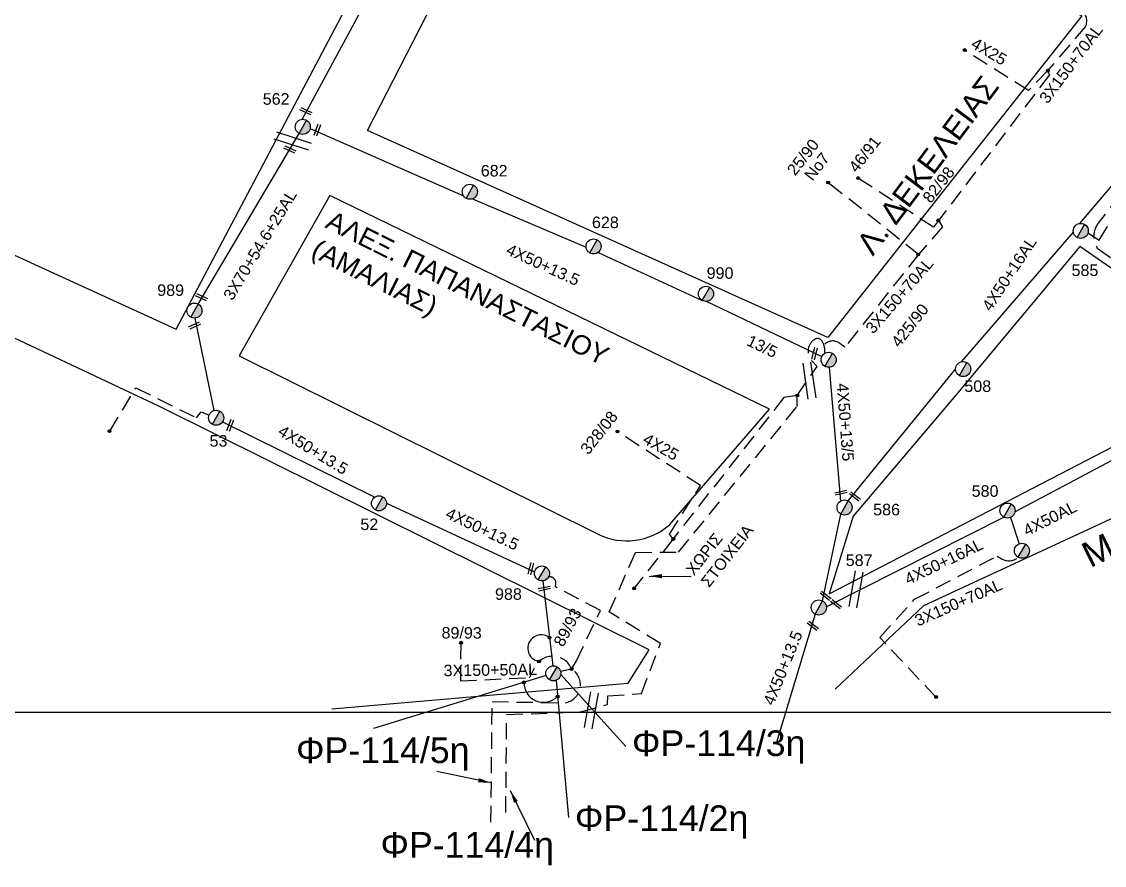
# Model space of a CAD drawing. Header units: millimetres. Extents: x 4486 to 5741, y 824 to 1856.
# Drawn here: x 5243.5 to 5412.8, y 823.6 to 955.5 of the extents above; entities that cross this region are included whole.
import ezdxf
from ezdxf.enums import TextEntityAlignment as Align

# ---------------------------------------------------------------- set-up
doc = ezdxf.new("R2010")
doc.units = ezdxf.units.MM
doc.linetypes.add('DASHED', pattern=[19.05, 12.7, -6.35])
for name, color, linetype in [('Γέφυρες Εναερίου Δικτύου', 7, 'Continuous'), ('Γυμνά εναέρια ΧΤ (3Φ)   4x50AL', 7, 'Continuous'), ('Γυμνά εναέρια ΧΤ και ΦΟΠ (3Φ)   4x50+16AL', 7, 'Continuous'), ('Εναέρια παροχή ΧΤ 4x25', 7, 'SYN_LINE'), ('Επιγραφές - Σχήματα', 7, 'Continuous'), ('Καλώδια ΧΤ   3x150+50AL', 7, 'DASHED'), ('Καλώδια ΧΤ   3x150+70AL', 7, 'DASHED'), ('Καλώδια ΧΤ   3X70+50+13.5', 7, 'Continuous'), ('Καλώδια ΧΤ   4x50+13.5', 7, 'Continuous'), ('Μηχανική τομή', 7, 'Continuous'), ('Στύλος ΦΜ', 7, 'Continuous'), ('Στύλος ΦΜ @ 1', 7, 'Continuous'), ('Συνδέσεις', 7, 'Continuous'), ('Συνεστραμμένα ΧΤ   3x70+54.6+25AL', 7, 'SYN_LINE'), ('Τομή', 7, 'Continuous'), ('Υπόβαθρο ΔΕΗ', 7, 'Continuous')]:
    doc.layers.add(name, color=color, linetype=linetype)
doc.styles.get("Standard").update_dxf_attribs({"font": 'ARIAL.TTF'})
doc.linetypes.add('SYN_LINE', pattern='A,0.5,-0.0001,["/\\/\\/\\/",Standard,S=0.1,R=0,X=0,Y=-0.05],-0.25', length=0.7501)
doc.dimstyles.new('ISO-25', dxfattribs={"dimtxt": 2.5, "dimasz": 2.5, "dimexe": 1.25, "dimexo": 0.625, "dimtad": 1, "dimtxsty": 'Standard', "dimcen": 2.5, "dimadec": 0, "dimazin": 0, "dimtfac": 1, "dimtmove": 0, "dimatfit": 3, "dimfxl": 1, "dimarcsym": 0})

# ---------------------------------------------------------------- blocks, each defined once
blk = doc.blocks.new('ΥΠΑΡΧΩΝ ΤΣΙΜΕΝΤΕΝΙΟΣ ΣΤΥΛΟΣ')
at = {"layer": 'Στύλος ΦΜ'}
blk.add_hatch(color=7, dxfattribs=at).paths.add_polyline_path([(-1.29, -2.28, 0.574793), (2.62, 0, 0.268822), (1.3, 2.27)])
at = {"layer": 'Στύλος ΦΜ', "color": 7}
blk.add_line((-1.29, -2.28), (1.3, 2.27), dxfattribs=at)
blk.add_circle((0, 0), 2.62, dxfattribs=at)
at = {"layer": 'Στύλος ΦΜ', "flags": 4}
for tag, p in [('ΑΡΙΘΜΟΣ', (-4.68, 8.05)), ('ΤΥΠΟΣ', (-4.91, 3.03))]:
    blk.add_attdef(tag, p, '', height=4, dxfattribs=at)
blk = doc.blocks.new('ΤΟΜΗ')
at = {"layer": 'Τομή', "ltscale": 40}
for p, q in [((-5.68, 0), (5.68, 0)), ((5.68, -2.33), (-5.68, -2.33))]:
    blk.add_line(p, q, dxfattribs=at)
blk = doc.blocks.new('_ΣΥΝΔΕΣΗ')
at = {"layer": 'Συνδέσεις', "linetype": 'SYN_LINE', "ltscale": 40}
blk.add_hatch(color=256, dxfattribs=at).paths.add_polyline_path([(0.5, -0.01, 1), (-0.5, -0.01, 1)])
at = {"layer": 'Συνδέσεις'}
blk.add_circle((0, -0.01), 0.5, dxfattribs=at)
blk = doc.blocks.new('ΜΗΧΑΝΙΚΗ ΤΟΜΗ')
at = {"layer": 'Μηχανική τομή', "ltscale": 40}
for p, q in [((-1.89, 0.78), (1.89, 0.78)), ((1.89, 0), (-1.89, 0))]:
    blk.add_line(p, q, dxfattribs=at)

msp = doc.modelspace()

# ---------------------------------------------------------------- linework, layer by layer
at = {"layer": 'Γέφυρες Εναερίου Δικτύου', "color": 30, "linetype": 'DASHED', "ltscale": 0.2}
msp.add_lwpolyline([(5429.76, 951.42), (5426.94, 947.68), (5425.38, 946.63, 0.315581), (5423.95, 942.98, -0.013491), (5424.48, 940.57), (5411.85, 923.98, 0.317123), (5411.7, 920.09), (5433.3, 904.67, -0.523104), (5433.21, 897.55), (5427.7, 894.9), (5426.19, 894.99, 0.330454), (5424.53, 893.92, 7.415789)], format="xyb", dxfattribs=at)
for points in [[(5383.75, 919.08), (5369.56, 930.38)], [(5386.89, 924.42), (5386.08, 923.35), (5374.25, 931.05)]]:
    msp.add_lwpolyline(points, dxfattribs=at)
at = {"layer": 'Γέφυρες Εναερίου Δικτύου', "color": 2, "linetype": 'DASHED', "ltscale": 0.2}
msp.add_lwpolyline([(5410.25, 922.45), (5412, 921.3), (5414.94, 926.14), (5431.26, 914.24), (5423.51, 904.59)], dxfattribs=at)
at = {"layer": 'Γέφυρες Εναερίου Δικτύου', "color": 62, "linetype": 'DASHED', "ltscale": 0.2}
msp.add_lwpolyline([(5257.27, 891.48), (5261.31, 898.24), (5270.83, 893.55), (5271.56, 894.48), (5272.78, 893.96)], dxfattribs=at)
at = {"layer": 'Γέφυρες Εναερίου Δικτύου', "ltscale": 0.2}
msp.add_arc((5324.74, 857.52), 2.1, 52.3972, 260.5314, dxfattribs=at)
at = {"layer": 'Γέφυρες Εναερίου Δικτύου', "color": 7, "ltscale": 0.2}
msp.add_arc((5325.11, 852.16), 3.09, 179.5799, 314.8907, dxfattribs=at)
at = {"layer": 'Γυμνά εναέρια ΧΤ (3Φ)   4x50AL', "color": 30, "ltscale": 0.2}
msp.add_lwpolyline([(5398.12, 877.96), (5399.48, 873.85)], dxfattribs=at)
at = {"layer": 'Γυμνά εναέρια ΧΤ και ΦΟΠ (3Φ)   4x50+16AL', "color": 2, "ltscale": 0.2}
for points in [[(5408.96, 923.93), (5424.9, 942.64)], [(5390.46, 902.32), (5407.96, 922.55)], [(5372.76, 880.55), (5389.55, 901.13)], [(5368.73, 864.92), (5371.6, 878.5)]]:
    msp.add_lwpolyline(points, dxfattribs=at)
at = {"layer": 'Γυμνά εναέρια ΧΤ και ΦΟΠ (3Φ)   4x50+16AL', "color": 30, "ltscale": 0.2}
for points in [[(5398.82, 878.83), (5423.37, 891.88)], [(5369.32, 864), (5397.08, 878.02)]]:
    msp.add_lwpolyline(points, dxfattribs=at)
at = {"layer": 'Εναέρια παροχή ΧΤ 4x25', "color": 30, "linetype": 'DASHED', "ltscale": 0.2}
for points in [[(5403.93, 947.82), (5400.96, 944.73), (5390.93, 951.03)], [(5345.36, 874.6), (5344.78, 875.36), (5349.65, 882.95), (5336.63, 891.4)]]:
    msp.add_lwpolyline(points, dxfattribs=at)
at = {"layer": 'Επιγραφές - Σχήματα'}
msp.add_lwpolyline([(4494.75, 1847.42), (5500.76, 1847.42), (5500.76, 847.45), (4494.75, 847.45)], close=True, dxfattribs=at)
at = {"layer": 'Καλώδια ΧΤ   3x150+50AL', "color": 62, "ltscale": 0.2}
msp.add_line((5329.49, 854.27), (5327.77, 853.87), dxfattribs=at)
at = {"layer": 'Καλώδια ΧΤ   3x150+50AL', "color": 30, "ltscale": 0.2}
msp.add_lwpolyline([(5319.2, 831.86), (5319.34, 847.15), (5330.85, 847.55), (5335.11, 848.72), (5335.16, 850.09), (5340.43, 850.44), (5343.39, 858.25), (5335.36, 863.19), (5339.5, 872.51), (5346.2, 872.54), (5364.74, 895.3), (5364.74, 897.03), (5367.88, 901.57), (5367.1, 902.38, -0.475416), (5367.51, 905.82, -0.387259), (5368.58, 905.63, -0.217502), (5369.05, 903.61, -2.040098)], format="xyb", dxfattribs=at)
msp.add_lwpolyline([(5364.74, 897.03), (5362.67, 896.7), (5345.36, 874.6), (5339.24, 866.88)], dxfattribs=at)
at = {"layer": 'Καλώδια ΧΤ   3x150+50AL', "color": 62, "ltscale": 0.2}
for points in [[(5312.16, 858.36), (5312.1, 852.44), (5322.9, 852.9), (5323.67, 854.48, -0.649332), (5329.49, 854.27), (5330.26, 855.53), (5333.98, 863.41), (5326.97, 867.12), (5327.01, 867.66, 0.492572), (5325.9, 868.68, 2.786345)], [(5316.87, 830.35), (5317.07, 849.17), (5328.48, 848.98, 0.688221), (5329.49, 854.27, -2.212017)]]:
    msp.add_lwpolyline(points, format="xyb", dxfattribs=at)
at = {"layer": 'Καλώδια ΧΤ   3x150+70AL', "color": 30, "ltscale": 0.2}
for points in [[(5403.92, 960.61), (5409.17, 957.24, -0.380767), (5409.87, 954.75), (5403.93, 947.82), (5404.23, 947.17), (5386.89, 924.42), (5387.51, 923.41), (5383.75, 919.08), (5372.2, 904.58), (5371.42, 905.19, 0.414005), (5368.97, 904.9, 3.665205)], [(5386.47, 849.89), (5377.67, 859.19), (5383.14, 865.18), (5396.02, 871.93), (5396.68, 871.53, 0.317676), (5399.34, 871.73, -4.789771)]]:
    msp.add_lwpolyline(points, format="xyb", dxfattribs=at)
at = {"layer": 'Καλώδια ΧΤ   3X70+50+13.5', "color": 2, "ltscale": 0.2}
msp.add_lwpolyline([(5371.57, 880.54), (5369.84, 901.45)], dxfattribs=at)
at = {"layer": 'Καλώδια ΧΤ   4x50+13.5', "color": 173, "ltscale": 0.2}
for points in [[(5288.58, 938.76), (5312.59, 928.23)], [(5313.99, 927.79), (5331.75, 920.23)], [(5333.63, 919.4), (5349.92, 911.91)], [(5350.55, 911.76), (5368.63, 903.14)]]:
    msp.add_lwpolyline(points, dxfattribs=at)
at = {"layer": 'Καλώδια ΧΤ   4x50+13.5', "color": 62, "ltscale": 0.2}
for points in [[(5274.87, 892.9), (5298.72, 881.16)], [(5300.55, 880.19), (5323.7, 869.47)], [(5324.99, 868.05), (5326.54, 854.77)]]:
    msp.add_lwpolyline(points, dxfattribs=at)
at = {"layer": 'Καλώδια ΧΤ   4x50+13.5', "color": 2, "ltscale": 0.2}
msp.add_lwpolyline([(5367.57, 862.87), (5361.51, 842.79)], dxfattribs=at)
at = {"layer": 'Καλώδια ΧΤ   4x50+13.5', "color": 1, "ltscale": 0.2}
msp.add_lwpolyline([(5327.06, 852.5), (5329.02, 831.04)], dxfattribs=at)
at = {"layer": 'Καλώδια ΧΤ   4x50+13.5', "color": 27, "ltscale": 0.2}
msp.add_lwpolyline([(5327.79, 853.41), (5337.95, 842.17)], dxfattribs=at)
at = {"layer": 'Συνεστραμμένα ΧΤ   3x70+54.6+25AL', "color": 1, "ltscale": 20}
msp.add_line((5325.5, 853.25), (5298.51, 844.98), dxfattribs=at)
at = {"layer": 'Συνεστραμμένα ΧΤ   3x70+54.6+25AL', "color": 173, "ltscale": 20}
msp.add_lwpolyline([(5287.32, 940.21), (5306.54, 975.66)], dxfattribs=at)
at = {"layer": 'Συνεστραμμένα ΧΤ   3x70+54.6+25AL', "color": 62, "ltscale": 20}
for points in [[(5271.09, 911.34), (5286.86, 938.01)], [(5273.6, 894.7), (5270.6, 909.14)]]:
    msp.add_lwpolyline(points, dxfattribs=at)
at = {"layer": 'Υπόβαθρο ΔΕΗ', "ltscale": 0.2}
for points in [[(5214.51, 931.69), (5267.65, 907.4), (5319.18, 1005.05), (5255.62, 1030.9)], [(5409.27, 956.42), (5391.09, 933.41), (5369.57, 906.12), (5297.56, 938.49), (5330.27, 1002.19)]]:
    msp.add_lwpolyline(points, close=True, dxfattribs=at)
for points in [[(5360.45, 894.88), (5291.69, 928.29), (5277.51, 903.25), (5333.64, 875.33, 0.299474), (5344.78, 876.8)], [(5369.79, 866.03), (5429.46, 897.01, 0.110228), (5433.03, 899.1, 0.419288), (5432.48, 904.09), (5408.97, 920.31), (5389.57, 897.09), (5373.52, 878.17)]]:
    msp.add_lwpolyline(points, format="xyb", close=True, dxfattribs=at)
for points in [[(5291.96, 848.04), (5338.32, 852.08), (5341.61, 857.28), (5265.02, 895.3), (5204.84, 923.69), (5194.64, 915.68), (5209.99, 847.72)], [(5454.69, 851.8), (5454.7, 890.05), (5447.89, 893.51), (5384.52, 864.17), (5370.72, 851.12)]]:
    msp.add_lwpolyline(points, dxfattribs=at)

# ---------------------------------------------------------------- block references
at = {"layer": 'Μηχανική τομή'}
for p, xscale, yscale, zscale, rotation in [((5287.83, 941.33), 0.500000000000335, 0.500000000000335, 0.500000000000335, 335.3140004584228), ((5289.92, 938.48), 0.5000000000002867, 0.5000000000002867, 0.5000000000002867, 70.39440819325492), ((5285.33, 935.32), 0.500000000000335, 0.500000000000335, 0.500000000000335, 335.3140004584228), ((5271.54, 912.22), 0.500000000000335, 0.500000000000335, 0.500000000000335, 335.3140004584228), ((5270.61, 907.8), 0.5000000000002851, 0.5000000000002851, 0.5000000000002851, 24.70804410601124), ((5367.66, 903.54), 0.5000000000008125, 0.5000000000008125, 0.5000000000008125, 75.29375993036169), ((5276.27, 892.31), 0.5000000000003084, 0.5000000000003084, 0.5000000000003084, 69.70334334616368), ((5371.65, 881.65), 0.5000000000007525, 0.5000000000007525, 0.5000000000007525, 11.86246632707249), ((5373.68, 881.09), 0.5000000000006791, 0.5000000000006791, 0.5000000000006791, 322.468232636331), ((5323.31, 869.89), 0.5000000000008125, 0.5000000000008125, 0.5000000000008125, 75.29375993036169), ((5325.27, 866.66), 0.5000000000007525, 0.5000000000007525, 0.5000000000007525, 11.86246632707249), ((5369.09, 865.56), 0.5000000000006791, 0.5000000000006791, 0.5000000000006791, 322.468232636331), ((5370.73, 864.27), 0.5000000000006791, 0.5000000000006791, 0.5000000000006791, 322.468232636331), ((5367.09, 860.86), 0.5000000000006791, 0.5000000000006791, 0.5000000000006791, 322.468232636331)]:
    msp.add_blockref('ΜΗΧΑΝΙΚΗ ΤΟΜΗ', p, dxfattribs=dict(at, xscale=xscale, yscale=yscale, zscale=zscale, rotation=rotation))
at = {"layer": 'Στύλος ΦΜ @ 1', "ltscale": 40}
ref = msp.add_blockref('ΥΠΑΡΧΩΝ ΤΣΙΜΕΝΤΕΝΙΟΣ ΣΤΥΛΟΣ', (5287.44, 939.04), dxfattribs=dict(at, xscale=0.4499999999998181, yscale=0.4499999999998181, zscale=0.4499999999998181))
ref.add_attrib('ΤΥΠΟΣ', '562', (5281.18, 942.5), dxfattribs={"layer": 'Στύλος ΦΜ', "height": 1.8, "flags": 4})
ref = msp.add_blockref('ΥΠΑΡΧΩΝ ΤΣΙΜΕΝΤΕΝΙΟΣ ΣΤΥΛΟΣ', (5313.57, 928.89), dxfattribs=dict(at, xscale=0.4499999999998181, yscale=0.4499999999998181, zscale=0.4499999999998181))
ref.add_attrib('ΤΥΠΟΣ', '682', (5315.28, 931.28), dxfattribs={"layer": 'Στύλος ΦΜ', "height": 1.8, "flags": 4})
ref = msp.add_blockref('ΥΠΑΡΧΩΝ ΤΣΙΜΕΝΤΕΝΙΟΣ ΣΤΥΛΟΣ', (5332.92, 920.35), dxfattribs=dict(at, xscale=0.4499999999998181, yscale=0.4499999999998181, zscale=0.4499999999998181))
ref.add_attrib('ΤΥΠΟΣ', '628', (5332.67, 923.21), dxfattribs={"layer": 'Στύλος ΦΜ', "height": 1.8, "flags": 4})
ref = msp.add_blockref('ΥΠΑΡΧΩΝ ΤΣΙΜΕΝΤΕΝΙΟΣ ΣΤΥΛΟΣ', (5409.12, 922.77), dxfattribs=dict(at, xscale=0.4499999999998181, yscale=0.4499999999998181, zscale=0.4499999999998181))
ref.add_attrib('ΑΡΙΘΜΟΣ', '585', (5407.68, 915.72), dxfattribs={"layer": 'Στύλος ΦΜ', "height": 1.8, "flags": 4})
ref = msp.add_blockref('ΥΠΑΡΧΩΝ ΤΣΙΜΕΝΤΕΝΙΟΣ ΣΤΥΛΟΣ', (5350.5, 912.93), dxfattribs=dict(at, xscale=0.4499999999998181, yscale=0.4499999999998181, zscale=0.4499999999998181))
ref.add_attrib('ΤΥΠΟΣ', '990', (5350.61, 915.28), dxfattribs={"layer": 'Στύλος ΦΜ', "height": 1.8, "flags": 4})
ref = msp.add_blockref('ΥΠΑΡΧΩΝ ΤΣΙΜΕΝΤΕΝΙΟΣ ΣΤΥΛΟΣ', (5270.5, 910.31), dxfattribs=dict(at, xscale=0.4499999999998181, yscale=0.4499999999998181, zscale=0.4499999999998181))
ref.add_attrib('ΤΥΠΟΣ', '989', (5264.68, 912.61), dxfattribs={"layer": 'Στύλος ΦΜ', "height": 1.8, "flags": 4})
at = {"layer": 'Στύλος ΦΜ @ 1', "ltscale": 40, "xscale": 0.4499999999998181, "yscale": 0.4499999999998181, "zscale": 0.4499999999998181}
for p in [(5369.69, 902.62), (5399.92, 872.76), (5326.63, 853.59)]:
    msp.add_blockref('ΥΠΑΡΧΩΝ ΤΣΙΜΕΝΤΕΝΙΟΣ ΣΤΥΛΟΣ', p, dxfattribs=at)
at = {"layer": 'Στύλος ΦΜ @ 1', "ltscale": 40}
ref = msp.add_blockref('ΥΠΑΡΧΩΝ ΤΣΙΜΕΝΤΕΝΙΟΣ ΣΤΥΛΟΣ', (5390.73, 901.17), dxfattribs=dict(at, xscale=0.4499999999998181, yscale=0.4499999999998181, zscale=0.4499999999998181))
ref.add_attrib('ΤΥΠΟΣ', '508', (5390.91, 897.6), dxfattribs={"layer": 'Στύλος ΦΜ', "height": 1.8, "flags": 4})
ref = msp.add_blockref('ΥΠΑΡΧΩΝ ΤΣΙΜΕΝΤΕΝΙΟΣ ΣΤΥΛΟΣ', (5273.89, 893.56), dxfattribs=dict(at, xscale=0.4499999999998181, yscale=0.4499999999998181, zscale=0.4499999999998181))
ref.add_attrib('ΤΥΠΟΣ', '53', (5272.86, 889.04), dxfattribs={"layer": 'Στύλος ΦΜ', "height": 1.8, "flags": 4})
ref = msp.add_blockref('ΥΠΑΡΧΩΝ ΤΣΙΜΕΝΤΕΝΙΟΣ ΣΤΥΛΟΣ', (5397.66, 879.04), dxfattribs=dict(at, xscale=0.4499999999998181, yscale=0.4499999999998181, zscale=0.4499999999998181))
ref.add_attrib('ΤΥΠΟΣ', '580', (5392.06, 881.2), dxfattribs={"layer": 'Στύλος ΦΜ', "height": 1.8, "flags": 4})
ref = msp.add_blockref('ΥΠΑΡΧΩΝ ΤΣΙΜΕΝΤΕΝΙΟΣ ΣΤΥΛΟΣ', (5299.37, 880.18), dxfattribs=dict(at, xscale=0.4499999999998181, yscale=0.4499999999998181, zscale=0.4499999999998181))
ref.add_attrib('ΤΥΠΟΣ', '52', (5296.45, 876), dxfattribs={"layer": 'Στύλος ΦΜ', "height": 1.8, "flags": 4})
ref = msp.add_blockref('ΥΠΑΡΧΩΝ ΤΣΙΜΕΝΤΕΝΙΟΣ ΣΤΥΛΟΣ', (5372.18, 879.53), dxfattribs=dict(at, xscale=0.4499999999998181, yscale=0.4499999999998181, zscale=0.4499999999998181))
ref.add_attrib('ΤΥΠΟΣ', '586', (5376.65, 878.3), dxfattribs={"layer": 'Στύλος ΦΜ', "height": 1.8, "flags": 4})
ref = msp.add_blockref('ΥΠΑΡΧΩΝ ΤΣΙΜΕΝΤΕΝΙΟΣ ΣΤΥΛΟΣ', (5368.15, 863.89), dxfattribs=dict(at, xscale=0.4499999999998181, yscale=0.4499999999998181, zscale=0.4499999999998181))
ref.add_attrib('ΑΡΙΘΜΟΣ', '587', (5372.36, 870.38), dxfattribs={"layer": 'Στύλος ΦΜ', "height": 1.8, "flags": 4})
ref = msp.add_blockref('ΥΠΑΡΧΩΝ ΤΣΙΜΕΝΤΕΝΙΟΣ ΣΤΥΛΟΣ', (5324.85, 869.22), dxfattribs=dict(at, xscale=0.4499999999998181, yscale=0.4499999999998181, zscale=0.4499999999998181))
ref.add_attrib('ΤΥΠΟΣ', '988', (5317.51, 865.09), dxfattribs={"layer": 'Στύλος ΦΜ', "height": 1.8, "flags": 4})
at = {"layer": 'Συνδέσεις', "xscale": 0.4499999999998181, "yscale": 0.4499999999998181, "zscale": 0.4499999999998181}
for p in [(5390.97, 951.05), (5403.97, 947.83), (5369.6, 930.35), (5374.31, 931.04), (5386.83, 924.42), (5383.69, 919.08), (5364.78, 897.04), (5257.22, 891.46), (5336.67, 891.42), (5345.4, 874.62), (5339.28, 866.89), (5312.2, 858.38), (5326.03, 859.18), (5324.4, 855.45), (5329.49, 854.28), (5322.02, 852.19), (5327.3, 849.97), (5386.51, 849.9)]:
    msp.add_blockref('_ΣΥΝΔΕΣΗ', p, dxfattribs=at)
at = {"layer": 'Τομή'}
for p, xscale, yscale, zscale, rotation in [((5286.04, 937.37), 0.5000000000000152, 0.5000000000000152, 0.5000000000000152, 342.1555972950341), ((5367.27, 899.46), 0.4999999999998413, 0.4999999999998413, 0.4999999999998413, 277.9967660691702), ((5373.38, 866.83), 0.4999999999999243, 0.4999999999999243, 0.4999999999999243, 79.73936307163606), ((5332, 847.93), 0.4999999999999243, 0.4999999999999243, 0.4999999999999243, 79.73936307163606)]:
    msp.add_blockref('ΤΟΜΗ', p, dxfattribs=dict(at, xscale=xscale, yscale=yscale, zscale=zscale, rotation=rotation))

# ---------------------------------------------------------------- texts
at = {"layer": 'Γυμνά εναέρια ΧΤ (3Φ)   4x50AL', "ltscale": 0.2, "insert": (5399.9, 876.62), "char_height": 1.8, "width": 6.948, "attachment_point": 1, "rotation": 26.7178}
msp.add_mtext('4Χ50AL', dxfattribs=at)
at = {"layer": 'Γυμνά εναέρια ΧΤ και ΦΟΠ (3Φ)   4x50+16AL', "ltscale": 0.2}
for rotation, p in [(56.522, (5397.93, 916.07)), (25.7483, (5387.69, 871.07))]:
    msp.add_text('4X50+16AL', height=1.8, rotation=rotation, dxfattribs=at).set_placement(p, align=Align.MIDDLE)
at = {"layer": 'Εναέρια παροχή ΧΤ 4x25', "ltscale": 20}
msp.add_text('4X25', height=1.8, rotation=329.5977, dxfattribs=at).set_placement((5394.78, 950.84), align=Align.MIDDLE)
at = {"layer": 'Επιγραφές - Σχήματα', "ltscale": 0.2, "attachment_point": 1}
for s, insert, char_height, width, rotation in [('Λ. ΔΕΚΕΛΕΙΑΣ', (5373.8, 920.83), 3.5, 39.5466, 53.1821), ('25/90', (5363.02, 932.38), 1.8, 6.948, 51.9921), ('46/91', (5372.67, 932.85), 1.8, 6.948, 51.9921), ('Νο7', (5365.73, 931.57), 1.8, 6.948, 51.9921), ('82/98', (5384.23, 928.07), 1.8, 6.948, 51.9921), ('ΑΛΕΞ. ΠΑΠΑΝΑΣΤΑΣΙΟΥ\\P(ΑΜΑΛΙΑΣ)', (5292.12, 926.05), 3, 82.7026, 333.4763), ('425/90', (5379.31, 905.53), 1.8, 6.948, 51.9921), ('13/5', (5357.49, 906.58), 1.8, 6.948, 334.6466), ('328/08', (5330.69, 888.76), 1.8, 6.948, 51.9921), ('4Χ25', (5341.35, 891.25), 1.8, 6.948, 330.3967), ('ΜΑΡΑΘΩΝΟΣ', (5408.82, 873.61), 4, 82.7026, 26.2054), ('ΧΩΡΙΣ ΣΤΟΙΧΕΙΑ', (5347.2, 869.86), 1.8, 6.948, 51.9921), ('89/93', (5326.57, 858.44), 1.8, 6.948, 61.9154), ('89/93', (5309.15, 860.84), 1.8, 6.948, 359.7432)]:
    msp.add_mtext(s, dxfattribs=dict(at, insert=insert, char_height=char_height, width=width, rotation=rotation))
at = {"layer": 'Επιγραφές - Σχήματα', "ltscale": 0.2, "char_height": 4, "width": 39.5466, "attachment_point": 1}
for s, insert in [('ΦΡ-114/5η', (5286.39, 843.57)), ('ΦΡ-114/3η', (5338.93, 844.67)), ('ΦΡ-114/2η', (5330, 832.95)), ('ΦΡ-114/4η', (5299.59, 828.78))]:
    msp.add_mtext(s, dxfattribs=dict(at, insert=insert))
at = {"layer": 'Καλώδια ΧΤ   3x150+50AL', "ltscale": 0.2}
msp.add_text('3X150+50AL', height=1.8, rotation=0.7632, dxfattribs=at).set_placement((5316.77, 854.13), align=Align.MIDDLE)
at = {"layer": 'Καλώδια ΧΤ   3x150+70AL', "ltscale": 0.2}
for rotation, p in [(53.1043, (5407.58, 948.91)), (49.133, (5380.75, 912.65)), (23.8269, (5389.98, 864.67))]:
    msp.add_text('3X150+70AL', height=1.8, rotation=rotation, dxfattribs=at).set_placement(p, align=Align.MIDDLE)
at = {"layer": 'Καλώδια ΧΤ   3X70+50+13.5', "ltscale": 0.2, "insert": (5372.74, 899.03), "char_height": 1.8, "width": 6.948, "attachment_point": 1, "rotation": 274.3122}
msp.add_mtext('4Χ50+13/5', dxfattribs=at)
at = {"layer": 'Καλώδια ΧΤ   4x50+13.5', "ltscale": 0.2}
for rotation, p in [(335.5129, (5325.03, 917.48)), (328.2646, (5289.07, 888.54)), (334.7931, (5315.54, 876.18)), (67.9008, (5362.52, 854.45))]:
    msp.add_text('4X50+13.5', height=1.8, rotation=rotation, dxfattribs=at).set_placement(p, align=Align.MIDDLE)
at = {"layer": 'Συνεστραμμένα ΧΤ   3x70+54.6+25AL', "ltscale": 20}
msp.add_text('3X70+54.6+25AL', height=1.8, rotation=58.6831, dxfattribs=at).set_placement((5280.75, 920.59), align=Align.MIDDLE)

# ---------------------------------------------------------------- leaders
at = {"layer": 'Επιγραφές - Σχήματα', "ltscale": 40}
for points in [[(5341.64, 868.8), (5348.21, 868.75)], [(5316.88, 836.47), (5308.43, 838.26)], [(5319.9, 835.28), (5323.66, 827.5)]]:
    msp.add_leader(points, dimstyle='ISO-25', override={"dimasz": 2, "dimtad": 0}, dxfattribs=at)

doc.saveas('drawing.dxf')
